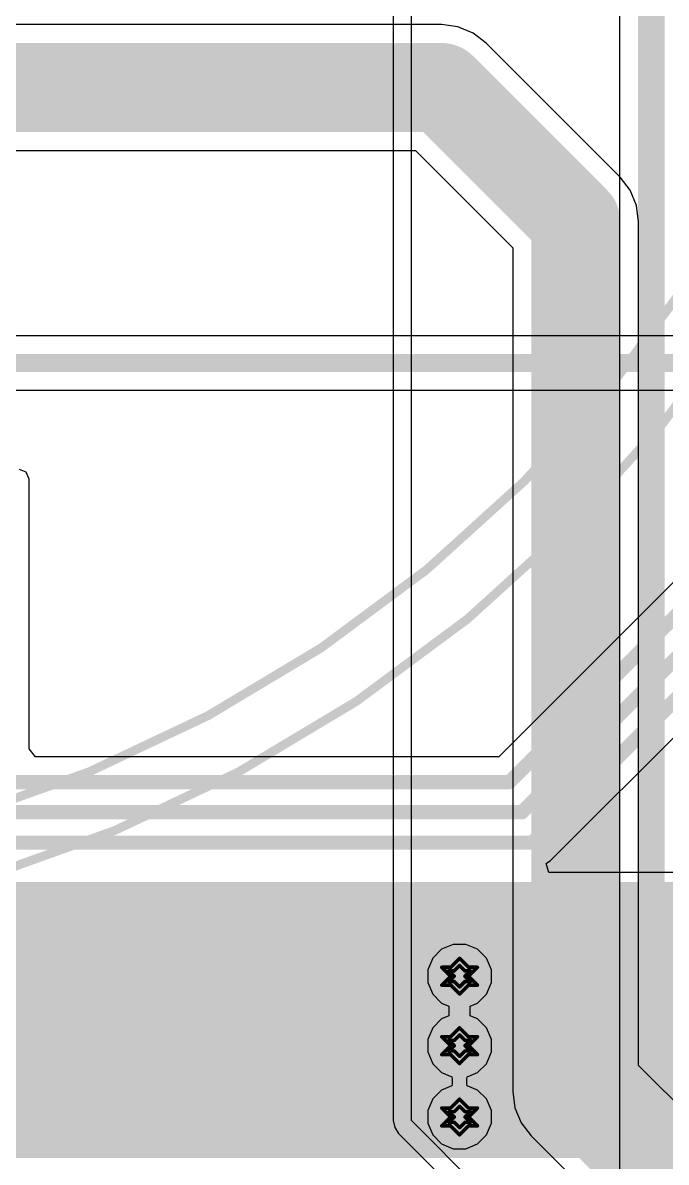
# Model space of a CAD drawing. Header units: inches. Extents: x -2.7 to 10.9, y -2.9 to 7.4.
# Drawn here: x 0.755 to 1.116, y 0.979 to 1.618 of the extents above; entities that cross this region are included whole.
import ezdxf

# ---------------------------------------------------------------- set-up
doc = ezdxf.new("R2010")
doc.units = ezdxf.units.IN
doc.header["$MEASUREMENT"] = 0
for name, color, linetype in [('Board Outline', 216, 'Continuous'), ('Bottom Layer', 5, 'Continuous'), ('Bottom Solder', 6, 'Continuous'), ('Drill Drawing', 1, 'Continuous'), ('Layer 2', 16, 'Continuous'), ('Layer 3', 76, 'Continuous'), ('Top Layer', 1, 'Continuous'), ('Top Overlay', 2, 'Continuous'), ('Top Solder', 216, 'Continuous'), ('Via Holes', 16, 'Continuous')]:
    doc.layers.add(name, color=color, linetype=linetype)

# ---------------------------------------------------------------- blocks, each defined once
blk = doc.blocks.new('EFM_620_31')
at = {"layer": 'Top Overlay'}
for points in [[(0.7874, 0, 0.005, 0.005, 1), (-0.7874, 0, 0.005, 0.005, 1)], [(0.75147, 0, 0.005, 0.005, 1), (-0.75147, 0, 0.005, 0.005, 1)]]:
    blk.add_lwpolyline(points, format="xyseb", close=True, dxfattribs=at)

msp = doc.modelspace()

# ---------------------------------------------------------------- hatches: boundary and pattern name
at = {"layer": 'Bottom Layer'}
msp.add_hatch(color=5, dxfattribs=at).paths.add_polyline_path([(0.09959, 0.981), (1.11999, 0.981), (1.11999, 1.13584), (0.09959, 1.13584)])
h = msp.add_hatch(color=5, dxfattribs=at)
edge = h.paths.add_edge_path()
edge.add_arc((1, 1.083), 0.01181, 0, 360)
h = msp.add_hatch(color=5, dxfattribs=at)
edge = h.paths.add_edge_path()
edge.add_arc((1, 1.044), 0.01181, 0, 360)
h = msp.add_hatch(color=5, dxfattribs=at)
edge = h.paths.add_edge_path()
edge.add_arc((1, 1.004), 0.01181, 0, 360)
at = {"layer": 'Bottom Solder'}
h = msp.add_hatch(color=6, dxfattribs=at)
edge = h.paths.add_edge_path()
edge.add_arc((1, 1.083), 0.01581, 0, 360)
h = msp.add_hatch(color=6, dxfattribs=at)
edge = h.paths.add_edge_path()
edge.add_arc((1, 1.044), 0.01581, 0, 360)
h = msp.add_hatch(color=6, dxfattribs=at)
edge = h.paths.add_edge_path()
edge.add_arc((1, 1.004), 0.01581, 0, 360)
at = {"layer": 'Layer 2'}
h = msp.add_hatch(color=16, dxfattribs=at)
edge = h.paths.add_edge_path()
edge.add_arc((1, 1.083), 0.01181, 0, 360)
h = msp.add_hatch(color=16, dxfattribs=at)
edge = h.paths.add_edge_path()
edge.add_arc((1, 1.044), 0.01181, 0, 360)
h = msp.add_hatch(color=16, dxfattribs=at)
edge = h.paths.add_edge_path()
edge.add_arc((1, 1.004), 0.01181, 0, 360)
at = {"layer": 'Layer 3'}
h = msp.add_hatch(color=76, dxfattribs=at)
edge = h.paths.add_edge_path()
edge.add_arc((1, 1.083), 0.01181, 0, 360)
h = msp.add_hatch(color=76, dxfattribs=at)
edge = h.paths.add_edge_path()
edge.add_arc((1, 1.044), 0.01181, 0, 360)
h = msp.add_hatch(color=76, dxfattribs=at)
edge = h.paths.add_edge_path()
edge.add_arc((1, 1.004), 0.01181, 0, 360)
at = {"layer": 'Top Layer'}
h = msp.add_hatch(color=1, dxfattribs=at)
edge = h.paths.add_edge_path()
edge.add_arc((1, 1.083), 0.01181, 0, 360)
h = msp.add_hatch(color=1, dxfattribs=at)
edge = h.paths.add_edge_path()
edge.add_arc((1, 1.044), 0.01181, 0, 360)
h = msp.add_hatch(color=1, dxfattribs=at)
edge = h.paths.add_edge_path()
edge.add_arc((1, 1.004), 0.01181, 0, 360)
at = {"layer": 'Top Solder'}
h = msp.add_hatch(color=216, dxfattribs=at)
edge = h.paths.add_edge_path()
edge.add_arc((1, 1.083), 0.01581, 0, 360)
h = msp.add_hatch(color=216, dxfattribs=at)
edge = h.paths.add_edge_path()
edge.add_arc((1, 1.044), 0.01581, 0, 360)
h = msp.add_hatch(color=216, dxfattribs=at)
edge = h.paths.add_edge_path()
edge.add_arc((1, 1.004), 0.01581, 0, 360)
at = {"layer": 'Via Holes'}
h = msp.add_hatch(color=7, dxfattribs=at)
edge = h.paths.add_edge_path()
edge.add_arc((1, 1.083), 0.00591, 0, 360)
h = msp.add_hatch(color=7, dxfattribs=at)
edge = h.paths.add_edge_path()
edge.add_arc((1, 1.044), 0.00591, 0, 360)
h = msp.add_hatch(color=7, dxfattribs=at)
edge = h.paths.add_edge_path()
edge.add_arc((1, 1.004), 0.00591, 0, 360)

# ---------------------------------------------------------------- linework, layer by layer
at = {"layer": 'Board Outline'}
msp.add_lwpolyline([(-2.49969, 1.37795, 0.005, 0.005, -0.740599), (2.8433, 0.25075, 0.005, 0.005, 0)], format="xyseb", dxfattribs=at)
at = {"layer": 'Bottom Layer'}
for p, q in [((1.65461, 1.44236), (0.34657, 1.44236)), ((0.09701, 1.41177), (1.22051, 1.41177)), ((1.22258, 1.40677), (1.02197, 1.20616)), ((0.75683, 1.36583), (0.753, 1.36741)), ((0.75841, 1.362), (0.75683, 1.36583)), ((0.75841, 1.21057), (0.75841, 1.362)), ((1.05092, 1.14784), (1.2596, 1.35653)), ((0.762, 1.20616), (0.75841, 1.21057)), ((1.02197, 1.20616), (0.762, 1.20616)), ((1.04853, 1.14625), (1.05092, 1.14784)), ((1.05005, 1.14125), (1.04853, 1.14625)), ((1.11999, 1.14125), (1.05005, 1.14125))]:
    msp.add_line(p, q, dxfattribs=at)
for points in [[(0.09701, 1.42706, 0.01, 0.01, 0), (1.66094, 1.42706, 0.01, 0.01, 0)], [(1.02789, 1.19189, 0.008, 0.008, 0), (1.23653, 1.40053, 0.008, 0.008, 0)], [(1.035, 1.175, 0.008, 0.008, 0), (1.2453, 1.3853, 0.008, 0.008, 0)], [(1.04082, 1.15794, 0.008, 0.008, 0), (1.25369, 1.3708, 0.008, 0.008, 0)], [(-0.18099, 1.19189, 0.008, 0.008, 0), (1.02789, 1.19189, 0.008, 0.008, 0)], [(-0.03674, 1.175, 0.008, 0.008, 0), (1.035, 1.175, 0.008, 0.008, 0)], [(-0.01206, 1.15794, 0.008, 0.008, 0), (1.04082, 1.15794, 0.008, 0.008, 0)]]:
    msp.add_lwpolyline(points, format="xyseb", dxfattribs=at)
for points in [[(1.02589, 1.19189, 0.004, 0.004, 1), (1.02989, 1.19189, 0.004, 0.004, 1)], [(1.02589, 1.19189, 0.004, 0.004, 1), (1.02989, 1.19189, 0.004, 0.004, 1)], [(1.033, 1.175, 0.004, 0.004, 1), (1.037, 1.175, 0.004, 0.004, 1)], [(1.033, 1.175, 0.004, 0.004, 1), (1.037, 1.175, 0.004, 0.004, 1)], [(1.03882, 1.15794, 0.004, 0.004, 1), (1.04282, 1.15794, 0.004, 0.004, 1)], [(1.03882, 1.15794, 0.004, 0.004, 1), (1.04282, 1.15794, 0.004, 0.004, 1)]]:
    msp.add_lwpolyline(points, format="xyseb", close=True, dxfattribs=at)
at = {"layer": 'Drill Drawing'}
for points in [[(0.995, 1.088, 0.002, 0.002, 0), (1, 1.093, 0.002, 0.002, 0)], [(1, 1.093, 0.002, 0.002, 0), (1.005, 1.088, 0.002, 0.002, 0)], [(0.99, 1.088, 0.002, 0.002, 0), (0.995, 1.083, 0.002, 0.002, 0)], [(0.99, 1.088, 0.002, 0.002, 0), (0.995, 1.088, 0.002, 0.002, 0)], [(0.994, 1.086, 0.002, 0.002, 0), (0.997, 1.083, 0.002, 0.002, 0)], [(0.994, 1.086, 0.002, 0.002, 0), (0.997, 1.086, 0.002, 0.002, 0)], [(0.997, 1.086, 0.002, 0.002, 0), (1, 1.089, 0.002, 0.002, 0)], [(1, 1.089, 0.002, 0.002, 0), (1.003, 1.086, 0.002, 0.002, 0)], [(1.003, 1.086, 0.002, 0.002, 0), (1.006, 1.086, 0.002, 0.002, 0)], [(1.003, 1.083, 0.002, 0.002, 0), (1.006, 1.086, 0.002, 0.002, 0)], [(1.005, 1.088, 0.002, 0.002, 0), (1.01, 1.088, 0.002, 0.002, 0)], [(1.005, 1.083, 0.002, 0.002, 0), (1.01, 1.088, 0.002, 0.002, 0)], [(0.99, 1.078, 0.002, 0.002, 0), (0.995, 1.083, 0.002, 0.002, 0)], [(0.994, 1.08, 0.002, 0.002, 0), (0.997, 1.083, 0.002, 0.002, 0)], [(0.994, 1.08, 0.002, 0.002, 0), (0.997, 1.08, 0.002, 0.002, 0)], [(0.997, 1.08, 0.002, 0.002, 0), (1, 1.077, 0.002, 0.002, 0)], [(1, 1.077, 0.002, 0.002, 0), (1.003, 1.08, 0.002, 0.002, 0)], [(1.003, 1.083, 0.002, 0.002, 0), (1.006, 1.08, 0.002, 0.002, 0)], [(1.003, 1.08, 0.002, 0.002, 0), (1.006, 1.08, 0.002, 0.002, 0)], [(1.005, 1.083, 0.002, 0.002, 0), (1.01, 1.078, 0.002, 0.002, 0)], [(0.99, 1.078, 0.002, 0.002, 0), (0.995, 1.078, 0.002, 0.002, 0)], [(0.995, 1.078, 0.002, 0.002, 0), (1, 1.073, 0.002, 0.002, 0)], [(1, 1.073, 0.002, 0.002, 0), (1.005, 1.078, 0.002, 0.002, 0)], [(1.005, 1.078, 0.002, 0.002, 0), (1.01, 1.078, 0.002, 0.002, 0)], [(0.99, 1.049, 0.002, 0.002, 0), (0.995, 1.044, 0.002, 0.002, 0)], [(0.99, 1.049, 0.002, 0.002, 0), (0.995, 1.049, 0.002, 0.002, 0)], [(0.995, 1.049, 0.002, 0.002, 0), (1, 1.054, 0.002, 0.002, 0)], [(0.997, 1.047, 0.002, 0.002, 0), (1, 1.05, 0.002, 0.002, 0)], [(1, 1.054, 0.002, 0.002, 0), (1.005, 1.049, 0.002, 0.002, 0)], [(1, 1.05, 0.002, 0.002, 0), (1.003, 1.047, 0.002, 0.002, 0)], [(1.005, 1.049, 0.002, 0.002, 0), (1.01, 1.049, 0.002, 0.002, 0)], [(1.005, 1.044, 0.002, 0.002, 0), (1.01, 1.049, 0.002, 0.002, 0)], [(0.99, 1.039, 0.002, 0.002, 0), (0.995, 1.044, 0.002, 0.002, 0)], [(0.994, 1.047, 0.002, 0.002, 0), (0.997, 1.044, 0.002, 0.002, 0)], [(0.994, 1.047, 0.002, 0.002, 0), (0.997, 1.047, 0.002, 0.002, 0)], [(0.994, 1.041, 0.002, 0.002, 0), (0.997, 1.044, 0.002, 0.002, 0)], [(1.003, 1.047, 0.002, 0.002, 0), (1.006, 1.047, 0.002, 0.002, 0)], [(1.003, 1.044, 0.002, 0.002, 0), (1.006, 1.047, 0.002, 0.002, 0)], [(1.003, 1.044, 0.002, 0.002, 0), (1.006, 1.041, 0.002, 0.002, 0)], [(1.005, 1.044, 0.002, 0.002, 0), (1.01, 1.039, 0.002, 0.002, 0)], [(0.99, 1.039, 0.002, 0.002, 0), (0.995, 1.039, 0.002, 0.002, 0)], [(0.994, 1.041, 0.002, 0.002, 0), (0.997, 1.041, 0.002, 0.002, 0)], [(0.995, 1.039, 0.002, 0.002, 0), (1, 1.034, 0.002, 0.002, 0)], [(0.997, 1.041, 0.002, 0.002, 0), (1, 1.038, 0.002, 0.002, 0)], [(1, 1.038, 0.002, 0.002, 0), (1.003, 1.041, 0.002, 0.002, 0)], [(1, 1.034, 0.002, 0.002, 0), (1.005, 1.039, 0.002, 0.002, 0)], [(1.003, 1.041, 0.002, 0.002, 0), (1.006, 1.041, 0.002, 0.002, 0)], [(1.005, 1.039, 0.002, 0.002, 0), (1.01, 1.039, 0.002, 0.002, 0)], [(0.995, 1.009, 0.002, 0.002, 0), (1, 1.014, 0.002, 0.002, 0)], [(0.997, 1.007, 0.002, 0.002, 0), (1, 1.01, 0.002, 0.002, 0)], [(1, 1.014, 0.002, 0.002, 0), (1.005, 1.009, 0.002, 0.002, 0)], [(1, 1.01, 0.002, 0.002, 0), (1.003, 1.007, 0.002, 0.002, 0)], [(0.99, 1.009, 0.002, 0.002, 0), (0.995, 1.004, 0.002, 0.002, 0)], [(0.99, 1.009, 0.002, 0.002, 0), (0.995, 1.009, 0.002, 0.002, 0)], [(0.99, 0.999, 0.002, 0.002, 0), (0.995, 1.004, 0.002, 0.002, 0)], [(0.994, 1.007, 0.002, 0.002, 0), (0.997, 1.004, 0.002, 0.002, 0)], [(0.994, 1.007, 0.002, 0.002, 0), (0.997, 1.007, 0.002, 0.002, 0)], [(0.994, 1.001, 0.002, 0.002, 0), (0.997, 1.004, 0.002, 0.002, 0)], [(1.003, 1.007, 0.002, 0.002, 0), (1.006, 1.007, 0.002, 0.002, 0)], [(1.003, 1.004, 0.002, 0.002, 0), (1.006, 1.007, 0.002, 0.002, 0)], [(1.003, 1.004, 0.002, 0.002, 0), (1.006, 1.001, 0.002, 0.002, 0)], [(1.005, 1.009, 0.002, 0.002, 0), (1.01, 1.009, 0.002, 0.002, 0)], [(1.005, 1.004, 0.002, 0.002, 0), (1.01, 1.009, 0.002, 0.002, 0)], [(1.005, 1.004, 0.002, 0.002, 0), (1.01, 0.999, 0.002, 0.002, 0)], [(0.99, 0.999, 0.002, 0.002, 0), (0.995, 0.999, 0.002, 0.002, 0)], [(0.994, 1.001, 0.002, 0.002, 0), (0.997, 1.001, 0.002, 0.002, 0)], [(0.995, 0.999, 0.002, 0.002, 0), (1, 0.994, 0.002, 0.002, 0)], [(0.997, 1.001, 0.002, 0.002, 0), (1, 0.998, 0.002, 0.002, 0)], [(1, 0.998, 0.002, 0.002, 0), (1.003, 1.001, 0.002, 0.002, 0)], [(1, 0.994, 0.002, 0.002, 0), (1.005, 0.999, 0.002, 0.002, 0)], [(1.003, 1.001, 0.002, 0.002, 0), (1.006, 1.001, 0.002, 0.002, 0)], [(1.005, 0.999, 0.002, 0.002, 0), (1.01, 0.999, 0.002, 0.002, 0)]]:
    msp.add_lwpolyline(points, format="xyseb", dxfattribs=at)
for points in [[(0.9995, 1.093, 0.001, 0.001, 1), (1.0005, 1.093, 0.001, 0.001, 1)], [(0.9995, 1.093, 0.001, 0.001, 1), (1.0005, 1.093, 0.001, 0.001, 1)], [(0.9895, 1.088, 0.001, 0.001, 1), (0.9905, 1.088, 0.001, 0.001, 1)], [(0.9895, 1.088, 0.001, 0.001, 1), (0.9905, 1.088, 0.001, 0.001, 1)], [(0.9935, 1.086, 0.001, 0.001, 1), (0.9945, 1.086, 0.001, 0.001, 1)], [(0.9935, 1.086, 0.001, 0.001, 1), (0.9945, 1.086, 0.001, 0.001, 1)], [(0.9945, 1.088, 0.001, 0.001, 1), (0.9955, 1.088, 0.001, 0.001, 1)], [(0.9945, 1.088, 0.001, 0.001, 1), (0.9955, 1.088, 0.001, 0.001, 1)], [(0.9965, 1.086, 0.001, 0.001, 1), (0.9975, 1.086, 0.001, 0.001, 1)], [(0.9965, 1.086, 0.001, 0.001, 1), (0.9975, 1.086, 0.001, 0.001, 1)], [(0.9995, 1.089, 0.001, 0.001, 1), (1.0005, 1.089, 0.001, 0.001, 1)], [(0.9995, 1.089, 0.001, 0.001, 1), (1.0005, 1.089, 0.001, 0.001, 1)], [(1.0025, 1.086, 0.001, 0.001, 1), (1.0035, 1.086, 0.001, 0.001, 1)], [(1.0025, 1.086, 0.001, 0.001, 1), (1.0035, 1.086, 0.001, 0.001, 1)], [(1.0045, 1.088, 0.001, 0.001, 1), (1.0055, 1.088, 0.001, 0.001, 1)], [(1.0045, 1.088, 0.001, 0.001, 1), (1.0055, 1.088, 0.001, 0.001, 1)], [(1.0055, 1.086, 0.001, 0.001, 1), (1.0065, 1.086, 0.001, 0.001, 1)], [(1.0055, 1.086, 0.001, 0.001, 1), (1.0065, 1.086, 0.001, 0.001, 1)], [(1.0095, 1.088, 0.001, 0.001, 1), (1.0105, 1.088, 0.001, 0.001, 1)], [(1.0095, 1.088, 0.001, 0.001, 1), (1.0105, 1.088, 0.001, 0.001, 1)], [(0.9935, 1.08, 0.001, 0.001, 1), (0.9945, 1.08, 0.001, 0.001, 1)], [(0.9935, 1.08, 0.001, 0.001, 1), (0.9945, 1.08, 0.001, 0.001, 1)], [(0.9945, 1.083, 0.001, 0.001, 1), (0.9955, 1.083, 0.001, 0.001, 1)], [(0.9945, 1.083, 0.001, 0.001, 1), (0.9955, 1.083, 0.001, 0.001, 1)], [(0.9965, 1.083, 0.001, 0.001, 1), (0.9975, 1.083, 0.001, 0.001, 1)], [(0.9965, 1.083, 0.001, 0.001, 1), (0.9975, 1.083, 0.001, 0.001, 1)], [(0.9965, 1.08, 0.001, 0.001, 1), (0.9975, 1.08, 0.001, 0.001, 1)], [(0.9965, 1.08, 0.001, 0.001, 1), (0.9975, 1.08, 0.001, 0.001, 1)], [(1.0025, 1.083, 0.001, 0.001, 1), (1.0035, 1.083, 0.001, 0.001, 1)], [(1.0025, 1.083, 0.001, 0.001, 1), (1.0035, 1.083, 0.001, 0.001, 1)], [(1.0025, 1.08, 0.001, 0.001, 1), (1.0035, 1.08, 0.001, 0.001, 1)], [(1.0025, 1.08, 0.001, 0.001, 1), (1.0035, 1.08, 0.001, 0.001, 1)], [(1.0045, 1.083, 0.001, 0.001, 1), (1.0055, 1.083, 0.001, 0.001, 1)], [(1.0045, 1.083, 0.001, 0.001, 1), (1.0055, 1.083, 0.001, 0.001, 1)], [(1.0055, 1.08, 0.001, 0.001, 1), (1.0065, 1.08, 0.001, 0.001, 1)], [(1.0055, 1.08, 0.001, 0.001, 1), (1.0065, 1.08, 0.001, 0.001, 1)], [(0.9895, 1.078, 0.001, 0.001, 1), (0.9905, 1.078, 0.001, 0.001, 1)], [(0.9895, 1.078, 0.001, 0.001, 1), (0.9905, 1.078, 0.001, 0.001, 1)], [(0.9945, 1.078, 0.001, 0.001, 1), (0.9955, 1.078, 0.001, 0.001, 1)], [(0.9945, 1.078, 0.001, 0.001, 1), (0.9955, 1.078, 0.001, 0.001, 1)], [(0.9995, 1.077, 0.001, 0.001, 1), (1.0005, 1.077, 0.001, 0.001, 1)], [(0.9995, 1.077, 0.001, 0.001, 1), (1.0005, 1.077, 0.001, 0.001, 1)], [(1.0045, 1.078, 0.001, 0.001, 1), (1.0055, 1.078, 0.001, 0.001, 1)], [(1.0045, 1.078, 0.001, 0.001, 1), (1.0055, 1.078, 0.001, 0.001, 1)], [(1.0095, 1.078, 0.001, 0.001, 1), (1.0105, 1.078, 0.001, 0.001, 1)], [(1.0095, 1.078, 0.001, 0.001, 1), (1.0105, 1.078, 0.001, 0.001, 1)], [(0.9995, 1.073, 0.001, 0.001, 1), (1.0005, 1.073, 0.001, 0.001, 1)], [(0.9995, 1.073, 0.001, 0.001, 1), (1.0005, 1.073, 0.001, 0.001, 1)], [(0.9895, 1.049, 0.001, 0.001, 1), (0.9905, 1.049, 0.001, 0.001, 1)], [(0.9895, 1.049, 0.001, 0.001, 1), (0.9905, 1.049, 0.001, 0.001, 1)], [(0.9945, 1.049, 0.001, 0.001, 1), (0.9955, 1.049, 0.001, 0.001, 1)], [(0.9945, 1.049, 0.001, 0.001, 1), (0.9955, 1.049, 0.001, 0.001, 1)], [(0.9995, 1.054, 0.001, 0.001, 1), (1.0005, 1.054, 0.001, 0.001, 1)], [(0.9995, 1.054, 0.001, 0.001, 1), (1.0005, 1.054, 0.001, 0.001, 1)], [(0.9995, 1.05, 0.001, 0.001, 1), (1.0005, 1.05, 0.001, 0.001, 1)], [(0.9995, 1.05, 0.001, 0.001, 1), (1.0005, 1.05, 0.001, 0.001, 1)], [(1.0045, 1.049, 0.001, 0.001, 1), (1.0055, 1.049, 0.001, 0.001, 1)], [(1.0045, 1.049, 0.001, 0.001, 1), (1.0055, 1.049, 0.001, 0.001, 1)], [(1.0095, 1.049, 0.001, 0.001, 1), (1.0105, 1.049, 0.001, 0.001, 1)], [(1.0095, 1.049, 0.001, 0.001, 1), (1.0105, 1.049, 0.001, 0.001, 1)], [(0.9935, 1.047, 0.001, 0.001, 1), (0.9945, 1.047, 0.001, 0.001, 1)], [(0.9935, 1.047, 0.001, 0.001, 1), (0.9945, 1.047, 0.001, 0.001, 1)], [(0.9945, 1.044, 0.001, 0.001, 1), (0.9955, 1.044, 0.001, 0.001, 1)], [(0.9945, 1.044, 0.001, 0.001, 1), (0.9955, 1.044, 0.001, 0.001, 1)], [(0.9965, 1.047, 0.001, 0.001, 1), (0.9975, 1.047, 0.001, 0.001, 1)], [(0.9965, 1.047, 0.001, 0.001, 1), (0.9975, 1.047, 0.001, 0.001, 1)], [(0.9965, 1.044, 0.001, 0.001, 1), (0.9975, 1.044, 0.001, 0.001, 1)], [(0.9965, 1.044, 0.001, 0.001, 1), (0.9975, 1.044, 0.001, 0.001, 1)], [(1.0025, 1.047, 0.001, 0.001, 1), (1.0035, 1.047, 0.001, 0.001, 1)], [(1.0025, 1.047, 0.001, 0.001, 1), (1.0035, 1.047, 0.001, 0.001, 1)], [(1.0025, 1.044, 0.001, 0.001, 1), (1.0035, 1.044, 0.001, 0.001, 1)], [(1.0025, 1.044, 0.001, 0.001, 1), (1.0035, 1.044, 0.001, 0.001, 1)], [(1.0045, 1.044, 0.001, 0.001, 1), (1.0055, 1.044, 0.001, 0.001, 1)], [(1.0045, 1.044, 0.001, 0.001, 1), (1.0055, 1.044, 0.001, 0.001, 1)], [(1.0055, 1.047, 0.001, 0.001, 1), (1.0065, 1.047, 0.001, 0.001, 1)], [(1.0055, 1.047, 0.001, 0.001, 1), (1.0065, 1.047, 0.001, 0.001, 1)], [(0.9895, 1.039, 0.001, 0.001, 1), (0.9905, 1.039, 0.001, 0.001, 1)], [(0.9895, 1.039, 0.001, 0.001, 1), (0.9905, 1.039, 0.001, 0.001, 1)], [(0.9935, 1.041, 0.001, 0.001, 1), (0.9945, 1.041, 0.001, 0.001, 1)], [(0.9935, 1.041, 0.001, 0.001, 1), (0.9945, 1.041, 0.001, 0.001, 1)], [(0.9945, 1.039, 0.001, 0.001, 1), (0.9955, 1.039, 0.001, 0.001, 1)], [(0.9945, 1.039, 0.001, 0.001, 1), (0.9955, 1.039, 0.001, 0.001, 1)], [(0.9965, 1.041, 0.001, 0.001, 1), (0.9975, 1.041, 0.001, 0.001, 1)], [(0.9965, 1.041, 0.001, 0.001, 1), (0.9975, 1.041, 0.001, 0.001, 1)], [(0.9995, 1.038, 0.001, 0.001, 1), (1.0005, 1.038, 0.001, 0.001, 1)], [(0.9995, 1.038, 0.001, 0.001, 1), (1.0005, 1.038, 0.001, 0.001, 1)], [(1.0025, 1.041, 0.001, 0.001, 1), (1.0035, 1.041, 0.001, 0.001, 1)], [(1.0025, 1.041, 0.001, 0.001, 1), (1.0035, 1.041, 0.001, 0.001, 1)], [(1.0045, 1.039, 0.001, 0.001, 1), (1.0055, 1.039, 0.001, 0.001, 1)], [(1.0045, 1.039, 0.001, 0.001, 1), (1.0055, 1.039, 0.001, 0.001, 1)], [(1.0055, 1.041, 0.001, 0.001, 1), (1.0065, 1.041, 0.001, 0.001, 1)], [(1.0055, 1.041, 0.001, 0.001, 1), (1.0065, 1.041, 0.001, 0.001, 1)], [(1.0095, 1.039, 0.001, 0.001, 1), (1.0105, 1.039, 0.001, 0.001, 1)], [(1.0095, 1.039, 0.001, 0.001, 1), (1.0105, 1.039, 0.001, 0.001, 1)], [(0.9995, 1.034, 0.001, 0.001, 1), (1.0005, 1.034, 0.001, 0.001, 1)], [(0.9995, 1.034, 0.001, 0.001, 1), (1.0005, 1.034, 0.001, 0.001, 1)], [(0.9995, 1.014, 0.001, 0.001, 1), (1.0005, 1.014, 0.001, 0.001, 1)], [(0.9995, 1.014, 0.001, 0.001, 1), (1.0005, 1.014, 0.001, 0.001, 1)], [(0.9995, 1.01, 0.001, 0.001, 1), (1.0005, 1.01, 0.001, 0.001, 1)], [(0.9995, 1.01, 0.001, 0.001, 1), (1.0005, 1.01, 0.001, 0.001, 1)], [(0.9895, 1.009, 0.001, 0.001, 1), (0.9905, 1.009, 0.001, 0.001, 1)], [(0.9895, 1.009, 0.001, 0.001, 1), (0.9905, 1.009, 0.001, 0.001, 1)], [(0.9935, 1.007, 0.001, 0.001, 1), (0.9945, 1.007, 0.001, 0.001, 1)], [(0.9935, 1.007, 0.001, 0.001, 1), (0.9945, 1.007, 0.001, 0.001, 1)], [(0.9945, 1.009, 0.001, 0.001, 1), (0.9955, 1.009, 0.001, 0.001, 1)], [(0.9945, 1.009, 0.001, 0.001, 1), (0.9955, 1.009, 0.001, 0.001, 1)], [(0.9945, 1.004, 0.001, 0.001, 1), (0.9955, 1.004, 0.001, 0.001, 1)], [(0.9945, 1.004, 0.001, 0.001, 1), (0.9955, 1.004, 0.001, 0.001, 1)], [(0.9965, 1.007, 0.001, 0.001, 1), (0.9975, 1.007, 0.001, 0.001, 1)], [(0.9965, 1.007, 0.001, 0.001, 1), (0.9975, 1.007, 0.001, 0.001, 1)], [(0.9965, 1.004, 0.001, 0.001, 1), (0.9975, 1.004, 0.001, 0.001, 1)], [(0.9965, 1.004, 0.001, 0.001, 1), (0.9975, 1.004, 0.001, 0.001, 1)], [(1.0025, 1.007, 0.001, 0.001, 1), (1.0035, 1.007, 0.001, 0.001, 1)], [(1.0025, 1.007, 0.001, 0.001, 1), (1.0035, 1.007, 0.001, 0.001, 1)], [(1.0025, 1.004, 0.001, 0.001, 1), (1.0035, 1.004, 0.001, 0.001, 1)], [(1.0025, 1.004, 0.001, 0.001, 1), (1.0035, 1.004, 0.001, 0.001, 1)], [(1.0045, 1.009, 0.001, 0.001, 1), (1.0055, 1.009, 0.001, 0.001, 1)], [(1.0045, 1.009, 0.001, 0.001, 1), (1.0055, 1.009, 0.001, 0.001, 1)], [(1.0045, 1.004, 0.001, 0.001, 1), (1.0055, 1.004, 0.001, 0.001, 1)], [(1.0045, 1.004, 0.001, 0.001, 1), (1.0055, 1.004, 0.001, 0.001, 1)], [(1.0055, 1.007, 0.001, 0.001, 1), (1.0065, 1.007, 0.001, 0.001, 1)], [(1.0055, 1.007, 0.001, 0.001, 1), (1.0065, 1.007, 0.001, 0.001, 1)], [(1.0095, 1.009, 0.001, 0.001, 1), (1.0105, 1.009, 0.001, 0.001, 1)], [(1.0095, 1.009, 0.001, 0.001, 1), (1.0105, 1.009, 0.001, 0.001, 1)], [(0.9895, 0.999, 0.001, 0.001, 1), (0.9905, 0.999, 0.001, 0.001, 1)], [(0.9895, 0.999, 0.001, 0.001, 1), (0.9905, 0.999, 0.001, 0.001, 1)], [(0.9935, 1.001, 0.001, 0.001, 1), (0.9945, 1.001, 0.001, 0.001, 1)], [(0.9935, 1.001, 0.001, 0.001, 1), (0.9945, 1.001, 0.001, 0.001, 1)], [(0.9945, 0.999, 0.001, 0.001, 1), (0.9955, 0.999, 0.001, 0.001, 1)], [(0.9945, 0.999, 0.001, 0.001, 1), (0.9955, 0.999, 0.001, 0.001, 1)], [(0.9965, 1.001, 0.001, 0.001, 1), (0.9975, 1.001, 0.001, 0.001, 1)], [(0.9965, 1.001, 0.001, 0.001, 1), (0.9975, 1.001, 0.001, 0.001, 1)], [(0.9995, 0.998, 0.001, 0.001, 1), (1.0005, 0.998, 0.001, 0.001, 1)], [(0.9995, 0.998, 0.001, 0.001, 1), (1.0005, 0.998, 0.001, 0.001, 1)], [(1.0025, 1.001, 0.001, 0.001, 1), (1.0035, 1.001, 0.001, 0.001, 1)], [(1.0025, 1.001, 0.001, 0.001, 1), (1.0035, 1.001, 0.001, 0.001, 1)], [(1.0045, 0.999, 0.001, 0.001, 1), (1.0055, 0.999, 0.001, 0.001, 1)], [(1.0045, 0.999, 0.001, 0.001, 1), (1.0055, 0.999, 0.001, 0.001, 1)], [(1.0055, 1.001, 0.001, 0.001, 1), (1.0065, 1.001, 0.001, 0.001, 1)], [(1.0055, 1.001, 0.001, 0.001, 1), (1.0065, 1.001, 0.001, 0.001, 1)], [(1.0095, 0.999, 0.001, 0.001, 1), (1.0105, 0.999, 0.001, 0.001, 1)], [(1.0095, 0.999, 0.001, 0.001, 1), (1.0105, 0.999, 0.001, 0.001, 1)], [(0.9995, 0.994, 0.001, 0.001, 1), (1.0005, 0.994, 0.001, 0.001, 1)], [(0.9995, 0.994, 0.001, 0.001, 1), (1.0005, 0.994, 0.001, 0.001, 1)]]:
    msp.add_lwpolyline(points, format="xyseb", close=True, dxfattribs=at)
at = {"layer": 'Layer 2'}
for p, q in [((0.98989, 1.61697), (0.54981, 1.61697)), ((0.99903, 1.61577), (0.98989, 1.61697)), ((1.00754, 1.61224), (0.99903, 1.61577)), ((1.01485, 1.60663), (1.00754, 1.61224)), ((1.09013, 1.53135), (1.01485, 1.60663)), ((0.54981, 1.54637), (0.97527, 1.54637)), ((0.97527, 1.54637), (1.02987, 1.49177)), ((1.09574, 1.52404), (1.09013, 1.53135)), ((1.09927, 1.51553), (1.09574, 1.52404)), ((1.10047, 1.50639), (1.09927, 1.51553)), ((1.10047, 1.03295), (1.10047, 1.50639)), ((1.02987, 1.49177), (1.02987, 1.01832)), ((0.99646, 1.10081), (0.98991, 1.0981)), ((1.00354, 1.10081), (0.99646, 1.10081)), ((1.01009, 1.0981), (1.00354, 1.10081)), ((0.98991, 1.0981), (0.9849, 1.09309)), ((1.0151, 1.09309), (1.01009, 1.0981)), ((0.9849, 1.09309), (0.98219, 1.08654)), ((1.01781, 1.08654), (1.0151, 1.09309)), ((0.98219, 1.08654), (0.98219, 1.07946)), ((1.01781, 1.07946), (1.01781, 1.08654)), ((0.98219, 1.07946), (0.9849, 1.07291)), ((1.0151, 1.07291), (1.01781, 1.07946)), ((0.9849, 1.07291), (0.98991, 1.0679)), ((0.98991, 1.0679), (0.994, 1.06621)), ((1.006, 1.06621), (1.01009, 1.0679)), ((1.01009, 1.0679), (1.0151, 1.07291)), ((0.994, 1.06621), (0.994, 1.06079)), ((1.006, 1.06079), (1.006, 1.06621)), ((0.98991, 1.0591), (0.9849, 1.05409)), ((0.994, 1.06079), (0.98991, 1.0591)), ((1.01009, 1.0591), (1.006, 1.06079)), ((1.0151, 1.05409), (1.01009, 1.0591)), ((0.9849, 1.05409), (0.98219, 1.04754)), ((1.01781, 1.04754), (1.0151, 1.05409)), ((0.98219, 1.04754), (0.98219, 1.04046)), ((1.01781, 1.04046), (1.01781, 1.04754)), ((0.98219, 1.04046), (0.9849, 1.03391)), ((1.0151, 1.03391), (1.01781, 1.04046)), ((0.9849, 1.03391), (0.98991, 1.0289)), ((1.01009, 1.0289), (1.0151, 1.03391)), ((1.40744, 0.72598), (1.10047, 1.03295)), ((0.98991, 1.0289), (0.99571, 1.0265)), ((0.99571, 1.0265), (0.99587, 1.02545)), ((0.99587, 1.02545), (0.99587, 1.02255)), ((1.00413, 1.02545), (1.00429, 1.0265)), ((1.00413, 1.02255), (1.00413, 1.02545)), ((1.00429, 1.0265), (1.01009, 1.0289)), ((0.98991, 1.0191), (0.9849, 1.01409)), ((0.99571, 1.0215), (0.98991, 1.0191)), ((0.99587, 1.02255), (0.99571, 1.0215)), ((1.00429, 1.0215), (1.00413, 1.02255)), ((1.01009, 1.0191), (1.00429, 1.0215)), ((1.0151, 1.01409), (1.01009, 1.0191)), ((1.02987, 1.01832), (1.03107, 1.00919)), ((0.9849, 1.01409), (0.98219, 1.00754)), ((1.01781, 1.00754), (1.0151, 1.01409)), ((0.98219, 1.00754), (0.98219, 1.00046)), ((1.01781, 1.00046), (1.01781, 1.00754)), ((1.03107, 1.00919), (1.0346, 1.00067)), ((0.98219, 1.00046), (0.9849, 0.99391)), ((1.0151, 0.99391), (1.01781, 1.00046)), ((1.0346, 1.00067), (1.04021, 0.99336)), ((0.9849, 0.99391), (0.98991, 0.9889)), ((1.01009, 0.9889), (1.0151, 0.99391)), ((1.04021, 0.99336), (1.14523, 0.88834)), ((0.98991, 0.9889), (0.99646, 0.98619)), ((0.99646, 0.98619), (1.00354, 0.98619)), ((1.00354, 0.98619), (1.01009, 0.9889))]:
    msp.add_line(p, q, dxfattribs=at)
for points in [[(0.54981, 1.58167, 0.05, 0.05, 0), (0.98989, 1.58167, 0.05, 0.05, 0)], [(0.98989, 1.58167, 0.05, 0.05, 0), (1.06517, 1.50639, 0.05, 0.05, 0)], [(1.06517, 1.01832, 0.05, 0.05, 0), (1.06517, 1.50639, 0.05, 0.05, 0)], [(1.06517, 1.01832, 0.05, 0.05, 0), (1.39282, 0.69067, 0.05, 0.05, 0)]]:
    msp.add_lwpolyline(points, format="xyseb", dxfattribs=at)
for points in [[(0.97739, 1.58167, 0.025, 0.025, 1), (1.00239, 1.58167, 0.025, 0.025, 1)], [(0.97739, 1.58167, 0.025, 0.025, 1), (1.00239, 1.58167, 0.025, 0.025, 1)], [(1.05267, 1.50639, 0.025, 0.025, 1), (1.07767, 1.50639, 0.025, 0.025, 1)], [(1.05267, 1.50639, 0.025, 0.025, 1), (1.07767, 1.50639, 0.025, 0.025, 1)], [(1.05267, 1.01832, 0.025, 0.025, 1), (1.07767, 1.01832, 0.025, 0.025, 1)], [(1.05267, 1.01832, 0.025, 0.025, 1), (1.07767, 1.01832, 0.025, 0.025, 1)]]:
    msp.add_lwpolyline(points, format="xyseb", close=True, dxfattribs=at)
at = {"layer": 'Layer 3'}
for p, q in [((0.973, 1.002), (0.973, 1.84)), ((0.9628, 1.8298), (0.9628, 1.002)), ((0.9628, 1.002), (0.96358, 0.9981)), ((0.96358, 0.9981), (0.96579, 0.99479)), ((1.462, 0.513), (0.973, 1.002)), ((0.96579, 0.99479), (1.4518, 0.50878))]:
    msp.add_line(p, q, dxfattribs=at)
at = {"layer": 'Top Layer'}
for p, q in [((1.0897, 1.63646), (1.0897, 0.77246)), ((0.99646, 1.10081), (0.98991, 1.0981)), ((1.00354, 1.10081), (0.99646, 1.10081)), ((1.01009, 1.0981), (1.00354, 1.10081)), ((0.98991, 1.0981), (0.9849, 1.09309)), ((1.0151, 1.09309), (1.01009, 1.0981)), ((0.9849, 1.09309), (0.98219, 1.08654)), ((1.01781, 1.08654), (1.0151, 1.09309)), ((0.98219, 1.08654), (0.98219, 1.07946)), ((1.01781, 1.07946), (1.01781, 1.08654)), ((0.98219, 1.07946), (0.9849, 1.07291)), ((1.0151, 1.07291), (1.01781, 1.07946)), ((0.9849, 1.07291), (0.98991, 1.0679)), ((0.98991, 1.0679), (0.994, 1.06621)), ((1.006, 1.06621), (1.01009, 1.0679)), ((1.01009, 1.0679), (1.0151, 1.07291)), ((0.994, 1.06621), (0.994, 1.06079)), ((1.006, 1.06079), (1.006, 1.06621)), ((0.98991, 1.0591), (0.9849, 1.05409)), ((0.994, 1.06079), (0.98991, 1.0591)), ((1.01009, 1.0591), (1.006, 1.06079)), ((1.0151, 1.05409), (1.01009, 1.0591)), ((0.9849, 1.05409), (0.98219, 1.04754)), ((1.01781, 1.04754), (1.0151, 1.05409)), ((0.98219, 1.04754), (0.98219, 1.04046)), ((1.01781, 1.04046), (1.01781, 1.04754)), ((0.98219, 1.04046), (0.9849, 1.03391)), ((1.0151, 1.03391), (1.01781, 1.04046)), ((0.9849, 1.03391), (0.98991, 1.0289)), ((1.01009, 1.0289), (1.0151, 1.03391)), ((0.98991, 1.0289), (0.99571, 1.0265)), ((0.99571, 1.0265), (0.99587, 1.02545)), ((0.99587, 1.02545), (0.99587, 1.02255)), ((1.00413, 1.02545), (1.00429, 1.0265)), ((1.00413, 1.02255), (1.00413, 1.02545)), ((1.00429, 1.0265), (1.01009, 1.0289)), ((0.98991, 1.0191), (0.9849, 1.01409)), ((0.99571, 1.0215), (0.98991, 1.0191)), ((0.99587, 1.02255), (0.99571, 1.0215)), ((1.00429, 1.0215), (1.00413, 1.02255)), ((1.01009, 1.0191), (1.00429, 1.0215)), ((1.0151, 1.01409), (1.01009, 1.0191)), ((0.9849, 1.01409), (0.98219, 1.00754)), ((1.01781, 1.00754), (1.0151, 1.01409)), ((0.98219, 1.00754), (0.98219, 1.00046)), ((1.01781, 1.00046), (1.01781, 1.00754)), ((0.98219, 1.00046), (0.9849, 0.99391)), ((1.0151, 0.99391), (1.01781, 1.00046)), ((0.9849, 0.99391), (0.98991, 0.9889)), ((1.01009, 0.9889), (1.0151, 0.99391)), ((0.98991, 0.9889), (0.99646, 0.98619)), ((0.99646, 0.98619), (1.00354, 0.98619)), ((1.00354, 0.98619), (1.01009, 0.9889))]:
    msp.add_line(p, q, dxfattribs=at)
msp.add_lwpolyline([(1.10754, 0.77246, 0.015, 0.015, 0), (1.10754, 1.63646, 0.015, 0.015, 0)], format="xyseb", dxfattribs=at)

# ---------------------------------------------------------------- block references
msp.add_blockref('EFM_620_31', (0.50483, 1.89206))

doc.saveas('drawing.dxf')
